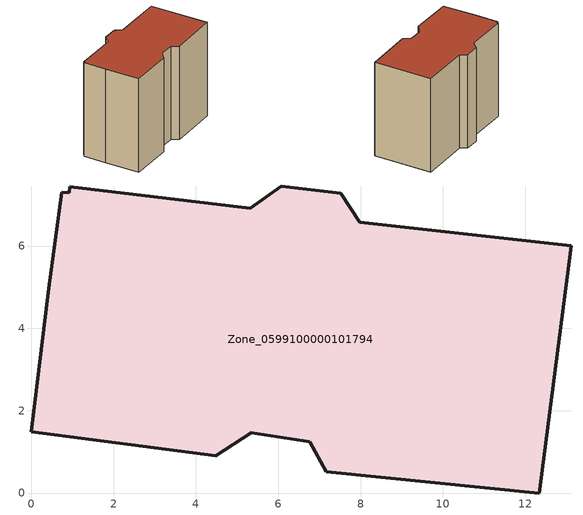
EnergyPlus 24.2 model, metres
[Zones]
Zone_0599100000101794
 floor ground (C_G): 6.07,7.46 7.52,7.28 7.98,6.58 13.12,6.01 12.34,0 7.17,0.52 6.77,1.25 5.34,1.46 4.48,0.91 0,1.49 0.42,4.98 0.73,7.31 0.93,7.3 0.94,7.44 5.32,6.92 z0
 wall outside (C_F): 0,1.49 4.48,0.91 5.34,1.46 6.77,1.25 7.17,0.52 12.34,0 13.12,6.01 7.98,6.58 7.52,7.28 6.07,7.46 5.32,6.92 0.94,7.44 0.93,7.3 0.73,7.31 0.42,4.98 0,1.49 z0:9.84
 roof outside (C_R): 0.94,7.44 0.93,7.3 0.73,7.31 0.42,4.98 0,1.49 4.48,0.91 5.34,1.46 6.77,1.25 7.17,0.52 12.34,0 13.12,6.01 7.98,6.58 7.52,7.28 6.07,7.46 5.32,6.92 z9.84
[BUILDING]
Pand.0599100000101794: North Axis=0; Terrain=City; Loads Convergence Tolerance Value=0.04; Temperature Convergence Tolerance Value=0.4; Solar Distribution=FullExterior; Maximum Number of Warmup Days=25; Minimum Number of Warmup Days=1
[Site:Location]
Rotterdam.The.Hague.AP_ZH_NLD Design_Conditions: Latitude=51.96; Longitude=4.45; Time Zone=1; Elevation=-4.5
[SITE:GROUNDTEMPERATURE:BUILDINGSURFACE]
18, 18, 18, 18, 18, 18, 18, 18, 18, 18, 18, 18
[MATERIAL] Thermal Absorptance=0.9; Solar Absorptance=0.7; Visible Absorptance=0.7
Name | Roughness | Thickness | Conductivity | Density | Specific Heat
G.TI.1946 | MediumSmooth | 0.15 | 1 | 540 | 1210
F.TI.1946 | Rough | 0.3 | 0.857143 | 1920 | 840
R.TI.1946 | MediumRough | 0.2 | 0.1 | 1500 | 1000
[CONSTRUCTION]
C_G: G.TI.1946
C_F: F.TI.1946
C_R: R.TI.1946
[ZONE]
Zone_0599100000101794: Type=1; Multiplier=1; Ceiling Height=Autocalculate; Volume=Autocalculate; Floor Area=autocalculate; Part of Total Floor Area=Yes
[ZONEINFILTRATION:DESIGNFLOWRATE]
Infil_Zone_0599100000101794: Zone or ZoneList or Space or SpaceList=Zone_0599100000101794; Schedule=AlwaysOn; Design Flow Rate Calculation Method=Flow/Area; Flow Rate per Floor Area=0.003; Constant Term Coefficient=1; Temperature Term Coefficient=0; Velocity Term Coefficient=0; Velocity Squared Term Coefficient=0
[HVACTEMPLATE:ZONE:IDEALLOADSAIRSYSTEM]
Zone_0599100000101794: Maximum Heating Supply Air Temperature=50; Minimum Cooling Supply Air Temperature=13; Maximum Heating Supply Air Humidity Ratio=0.0156; Minimum Cooling Supply Air Humidity Ratio=0.0077; Heating Limit=NoLimit; Cooling Limit=NoLimit; Dehumidification Control Type=ConstantSensibleHeatRatio; Cooling Sensible Heat Ratio=0.7; Dehumidification Setpoint=60; Humidification Control Type=None; Humidification Setpoint=30; Outdoor Air Method=None; Outdoor Air Flow Rate per Person=0.00944; Outdoor Air Flow Rate per Zone Floor Area=0; Outdoor Air Flow Rate per Zone=0; Demand Controlled Ventilation Type=None; Outdoor Air Economizer Type=NoEconomizer; Heat Recovery Type=None; Sensible Heat Recovery Effectiveness=0.7; Latent Heat Recovery Effectiveness=0.65
[ZONECONTROL:THERMOSTAT]
ThermostatControl_Zone_0599100000101794: Zone or ZoneList=Zone_0599100000101794; Control Type Schedule=DualSetpointControlType; Control 1=Thermostat_Zone_0599100000101794; Temperature Difference Between Cutout And Setpoint=0
[THERMOSTATSETPOINT:DUALSETPOINT]
Thermostat_Zone_0599100000101794: Heating Setpoint Temperature Schedule=HeatingSetpoint_Zone_0599100000101794; Cooling Setpoint Temperature Schedule=CoolingSetpoint_Zone_0599100000101794
[SCHEDULE:COMPACT]
HeatingSetpoint_Zone_0599100000101794: Through: 12/31, For: AllDays, Until: 24:00, 21
CoolingSetpoint_Zone_0599100000101794: Through: 12/31, For: AllDays, Until: 24:00, 24
DualSetpointControlType: Through: 12/31, For: AllDays, Until: 24:00, 4
AlwaysOn: Through: 12/31, For: AllDays, Until: 24:00, 1
